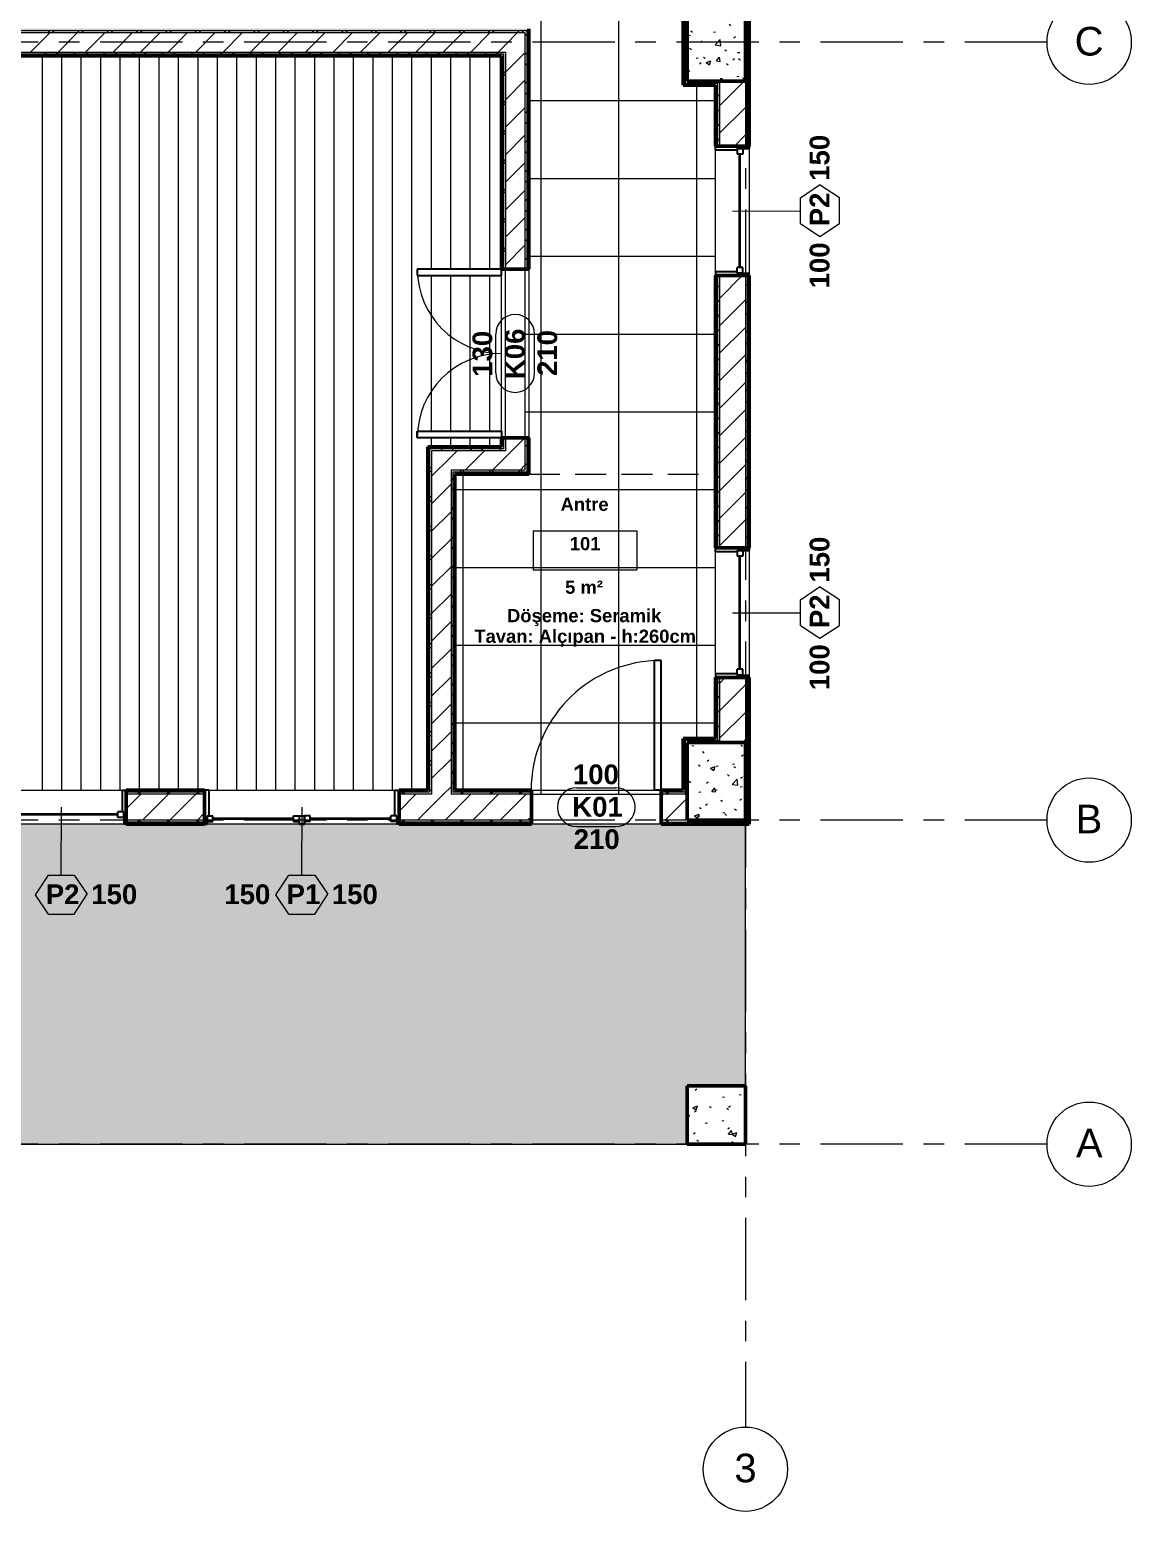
# Model space of a CAD drawing. Header units: centimetres. Extents: x -1798 to 30, y -905 to 1164.
# Drawn here: x -820 to 30, y -905 to 238 of the extents above; entities that cross this region are included whole.
import ezdxf

# ---------------------------------------------------------------- set-up
doc = ezdxf.new("R2010")
doc.units = ezdxf.units.CM
doc.linetypes.add('Grid Line', pattern=[2.2225, 1.27, -0.3175, 0.3175, -0.3175])
doc.linetypes.add('Hidden', pattern=[0.714375, 0.47625, -0.238125])
for name, color, linetype, lineweight in [('A-AREA-IDEN', 2, 'Continuous', 9), ('A-DETL-HDLN', 90, 'Hidden', 18), ('A-DOOR', 31, 'Continuous', 18), ('A-DOOR-IDEN', 31, 'Continuous', 18), ('A-FLOR', 192, 'Continuous', 18), ('A-FLOR-PATT', 8, 'Continuous', 18), ('A-GLAZ', 151, 'Continuous', 18), ('A-GLAZ-IDEN', 152, 'Continuous', 18), ('A-WALL', 113, 'Continuous', 18), ('A-WALL-PATT', 111, 'Continuous', 50), ('S-COLS', 52, 'Continuous', 18), ('S-GRID', 1, 'Continuous', 9), ('S-GRID-IDEN', 1, 'Continuous', 9)]:
    doc.layers.add(name, color=color, linetype=linetype, lineweight=lineweight)
doc.styles.add('Arial', font='arial.ttf', dxfattribs={"height": 22.129491})
doc.styles.add('Arial_B', font='arialbd.ttf', dxfattribs={"height": 10.147562})
doc.styles.add('Arial_B_1', font='arialbd.ttf', dxfattribs={"height": 15.221343})
pattern_1 = [(50, (0, 0), (36.4365, -3.1877), [3.81, -41.91]), (355, (0, 0), (-7.0485, 38.2117), [3.048, -33.528]), (100.451, (3.036, -0.266), (29.3886, 35.023), [3.238, -35.618]), (46.184, (0, 10.16), (54.216, -8.4084), [5.715, -62.865]), (96.636, (4.52, 9.46), (47.4805, 49.4854), [4.857, -53.427]), (351.184, (0, 10.16), (47.481, 49.4846), [4.572, -50.292]), (21, (5.08, 7.62), (30.3226, -20.4528), [3.81, -41.91]), (326, (5.08, 7.62), (12.3607, 36.8379), [3.048, -33.528]), (71.451, (7.607, 5.916), (42.6833, 16.3839), [3.238, -35.618]), (37.5, (0, 0), (0.61807, 16.91082), [1.676, -31.445, 1.676, -32.36, -33.655]), (37.5, (0, 0), (0.61807, 16.91082), [-67.158, 1.676, -31.979]), (7.5, (0, 0), (13.36414, 20.0358), [1.676, -17.729, 1.676, -30.683, -12.827]), (7.5, (0, 0), (13.36414, 20.0358), [-51.765, 1.676, -11.151]), (327.5, (-11.328, 0), (27.11816, -1.14606), [1.676, -11.024, 1.676, -37.948, -52.578]), (327.5, (-11.328, 0), (27.11816, -1.14606), [-52.324, 1.676, -50.902]), (317.5, (-16.408, 0), (29.6258, 5.0851), [1.676, -14.834, 1.676, -24.638, -37.338]), (317.5, (-16.408, 0), (29.6258, 5.0851), [-42.824, 1.676, -35.662])]

msp = doc.modelspace()

# ---------------------------------------------------------------- hatches: boundary and pattern name
at = {"layer": 'A-FLOR-PATT', "ltscale": 50}
h = msp.add_hatch(dxfattribs=at)
h.set_pattern_fill('FP_2', color=9, style=0, pattern_type=2)
h.set_pattern_definition([(0, (0, 0), (40.64, 10.16), [1.676, -28.804, 1.676, -28.804, -162.56]), (0, (0, 0), (40.64, 10.16), [-60.96, 1.676, -59.284, 1.676, -28.804, -71.12]), (0, (0, 0), (40.64, 10.16), [-152.4, 1.676, -18.644, 1.676, -49.124]), (120, (15.24, 5.08), (-29.11882, 30.11527), [1.676, -28.804, 1.676, -28.804, -162.56]), (120, (15.24, 5.08), (-29.11882, 30.11527), [-60.96, 1.676, -59.284, 1.676, -28.804, -71.12]), (120, (15.24, 5.08), (-29.11882, 30.11527), [-152.4, 1.676, -18.644, 1.676, -49.124]), (240, (20.32, 25.4), (-11.52118, -40.27527), [1.676, -28.804, 1.676, -28.804, -162.56]), (240, (20.32, 25.4), (-11.52118, -40.27527), [-60.96, 1.676, -59.284, 1.676, -28.804, -71.12]), (240, (20.32, 25.4), (-11.52118, -40.27527), [-152.4, 1.676, -18.644, 1.676, -49.124])])
h.paths.add_polyline_path([(-312.9, -622.2), (-312.9, -577.2), (-267.9, -577.2), (-267.9, -375.2), (-1517.9, -375.2), (-1517.9, -622.2), (-940.4, -622.2), (-940.4, -577.2), (-895.4, -577.2), (-895.4, -622.2)], flags=0)
h.paths.add_polyline_path([(-443.9, 477.8), (-397.9, 477.8), (-397.9, 579.5), (-353.6, 600.2), (-351.2, 609.9), (-344.6, 595.7), (-342.2, 605.5), (-300.9, 624.7), (-300.9, 844.8), (-514.9, 844.8), (-514.9, 477.8)], flags=0)
at = {"layer": 'A-WALL-PATT', "lineweight": 5, "ltscale": 50}
for points in [[(-315.9, 196.3), (-314.4, 196.3), (-314.4, 260.8), (-315.9, 260.8), (-315.9, 197.8)], [(-264.9, 197.8), (-264.9, 257.8), (-266.4, 257.8), (-266.4, 197.8)], [(-892.4, 217.3), (-455.9, 217.3), (-455.9, 218.8), (-892.4, 218.8)], [(-290.9, 194.8), (-289.4, 194.8), (-289.4, 196.3), (-315.9, 196.3), (-315.9, 194.8)], [(-512.9, -349.2), (-511.4, -349.2), (-511.4, -84.2), (-512.9, -84.2), (-512.9, -246.7)], [(-475.2, -85.7), (-455.9, -85.7), (-455.9, -84.2), (-511.4, -84.2), (-511.4, -85.7), (-491.9, -85.7)], [(-315.9, -349.2), (-314.4, -349.2), (-314.4, -309.2), (-315.9, -309.2), (-315.9, -311.5)], [(-312.9, -310.7), (-289.4, -310.7), (-289.4, -309.2), (-314.4, -309.2), (-314.4, -310.7)], [(-264.9, -375.2), (-264.9, -312.2), (-266.4, -312.2), (-266.4, -375.2)], [(-267.9, -375.2), (-266.4, -375.2), (-266.4, -373.7), (-312.9, -373.7), (-312.9, -375.2)]]:
    msp.add_hatch(color=256, dxfattribs=at).paths.add_polyline_path(points, flags=0)
at = {"layer": 'A-WALL-PATT', "lineweight": 18, "ltscale": 50}
for points in [[(-892.4, 236.8), (-436.4, 236.8), (-436.4, 238.3), (-892.4, 238.3)], [(-493.4, -349.2), (-491.9, -349.2), (-491.9, -103.7), (-493.4, -103.7), (-493.4, -246.7)], [(-455.9, -105.2), (-436.4, -105.2), (-436.4, -103.7), (-491.9, -103.7), (-491.9, -105.2), (-475.2, -105.2)]]:
    msp.add_hatch(color=256, dxfattribs=at).paths.add_polyline_path(points, flags=0)
h = msp.add_hatch(color=256, dxfattribs=at)
h.paths.add_polyline_path([(-436.4, -105.2), (-434.9, -105.2), (-434.9, -77.2), (-436.4, -77.2), (-436.4, -103.7)], flags=0)
h.paths.add_polyline_path([(-436.4, 52.8), (-434.9, 52.8), (-434.9, 238.3), (-436.4, 238.3), (-436.4, 142.1)], flags=0)
at = {"layer": 'A-WALL-PATT', "lineweight": 5, "ltscale": 50}
h = msp.add_hatch(color=256, dxfattribs=at)
h.paths.add_polyline_path([(-454.4, -85.7), (-454.4, -77.2), (-455.9, -77.2), (-455.9, -85.7)], flags=0)
h.paths.add_polyline_path([(-454.4, 52.8), (-454.4, 218.8), (-455.9, 218.8), (-455.9, 52.8)], flags=0)
h = msp.add_hatch(color=256, dxfattribs=at)
h.paths.add_polyline_path([(-290.9, -309.2), (-289.4, -309.2), (-289.4, -262.2), (-290.9, -262.2)], flags=0)
h.paths.add_polyline_path([(-289.4, -162.2), (-289.4, 47.8), (-290.9, 47.8), (-290.9, -162.2)], flags=0)
h.paths.add_polyline_path([(-289.4, 147.8), (-289.4, 194.8), (-290.9, 194.8), (-290.9, 147.8)], flags=0)
at = {"layer": 'A-WALL-PATT', "lineweight": 18, "ltscale": 50}
h = msp.add_hatch(color=256, dxfattribs=at)
h.paths.add_polyline_path([(-266.4, -312.2), (-264.9, -312.2), (-264.9, -262.2), (-266.4, -262.2), (-266.4, -311.5)], flags=0)
h.paths.add_polyline_path([(-264.9, -162.2), (-264.9, 47.8), (-266.4, 47.8), (-266.4, -162.2)], flags=0)
h.paths.add_polyline_path([(-266.4, 147.8), (-264.9, 147.8), (-264.9, 197.8), (-266.4, 197.8), (-266.4, 194.8)], flags=0)
at = {"layer": 'A-WALL-PATT', "lineweight": 5, "ltscale": 50}
h = msp.add_hatch(color=256, dxfattribs=at)
h.paths.add_polyline_path([(-318.6, -350.7), (-314.4, -350.7), (-314.4, -349.2), (-332.9, -349.2), (-332.9, -350.7)], flags=0)
h.paths.add_polyline_path([(-443.9, -350.7), (-432.9, -350.7), (-432.9, -349.2), (-493.4, -349.2), (-493.4, -350.7)], flags=0)
h.paths.add_polyline_path([(-511.4, -350.7), (-511.4, -349.2), (-534.9, -349.2), (-534.9, -350.7)], flags=0)
h.paths.add_polyline_path([(-684.9, -350.7), (-684.9, -349.2), (-745.4, -349.2), (-745.4, -350.7), (-694.6, -350.7)], flags=0)
h.paths.add_polyline_path([(-845.4, -350.7), (-845.4, -349.2), (-884.9, -349.2), (-884.9, -350.7)], flags=0)
at = {"layer": 'A-WALL-PATT', "lineweight": 18, "ltscale": 50}
h = msp.add_hatch(color=256, dxfattribs=at)
h.paths.add_polyline_path([(-312.9, -375.2), (-312.9, -373.7), (-332.9, -373.7), (-332.9, -375.2), (-318.6, -375.2)], flags=0)
h.paths.add_polyline_path([(-432.9, -375.2), (-432.9, -373.7), (-534.9, -373.7), (-534.9, -375.2), (-443.9, -375.2)], flags=0)
h.paths.add_polyline_path([(-694.6, -375.2), (-684.9, -375.2), (-684.9, -373.7), (-745.4, -373.7), (-745.4, -375.2)], flags=0)
h.paths.add_polyline_path([(-845.4, -375.2), (-845.4, -373.7), (-887.9, -373.7), (-887.9, -375.2), (-884.9, -375.2)], flags=0)
at = {"layer": 'S-COLS', "ltscale": 50}
h = msp.add_hatch(dxfattribs=at)
h.set_pattern_fill('FP_1', color=256, style=0, pattern_type=2)
h.set_pattern_definition(pattern_1)
h.paths.add_polyline_path([(-312.9, 197.8), (-267.9, 197.8), (-267.9, 257.8), (-312.9, 257.8), (-312.9, 206.8)], flags=0)
h = msp.add_hatch(dxfattribs=at)
h.set_pattern_fill('FP_1', color=256, style=0, pattern_type=2)
h.set_pattern_definition(pattern_1)
h.paths.add_polyline_path([(-267.9, -372.2), (-267.9, -312.2), (-312.9, -312.2), (-312.9, -372.2)], flags=0)
h = msp.add_hatch(dxfattribs=at)
h.set_pattern_fill('FP_1', color=256, style=0, pattern_type=2)
h.set_pattern_definition(pattern_1)
h.paths.add_polyline_path([(-267.9, -622.2), (-267.9, -577.2), (-312.9, -577.2), (-312.9, -622.2)], flags=0)

# ---------------------------------------------------------------- linework, layer by layer
at = {"layer": 'A-AREA-IDEN', "ltscale": 50}
for p, q in [((-431.6, -149.1), (-431.6, -179.1)), ((-431.6, -149.1), (-351.6, -149.1)), ((-351.6, -149.1), (-351.6, -179.1)), ((-431.6, -179.1), (-351.6, -179.1))]:
    msp.add_line(p, q, dxfattribs=at)
at = {"layer": 'A-DETL-HDLN', "ltscale": 50}
msp.add_line((-434.9, -105.2), (-290.9, -105.2), dxfattribs=at)
at = {"layer": 'A-DOOR', "lineweight": 25, "ltscale": 50}
for p, q in [((-520.9, 52.8), (-520.9, 47.8)), ((-455.9, 52.8), (-520.9, 52.8)), ((-520.9, 47.8), (-455.9, 47.8)), ((-455.9, 47.8), (-455.9, 52.8)), ((-520.9, -72.2), (-455.9, -72.2)), ((-520.9, -77.2), (-520.9, -72.2)), ((-455.9, -77.2), (-520.9, -77.2)), ((-455.9, -72.2), (-455.9, -77.2)), ((-338, -349.2), (-338, -249.1)), ((-332.9, -249.1), (-338, -249.1)), ((-332.9, -349.2), (-332.9, -249.1)), ((-332.9, -349.2), (-338, -349.2))]:
    msp.add_line(p, q, dxfattribs=at)
at = {"layer": 'A-DOOR', "ltscale": 50}
for centre, radius, start, end in [((-455.9, 52.8), 65, 180, 270), ((-455.9, -77.2), 65, 90, 180), ((-332.9, -349.2), 100.2, 92.9184, 180)]:
    msp.add_arc(centre, radius, start, end, dxfattribs=at)
at = {"layer": 'A-DOOR-IDEN', "ltscale": 50}
for p, q in [((-460.4, -27.2), (-460.4, 2.8)), ((-430.4, -27.2), (-430.4, 2.8)), ((-397.9, -347.2), (-367.9, -347.2)), ((-397.9, -377.2), (-367.9, -377.2))]:
    msp.add_line(p, q, dxfattribs=at)
for centre, start, end in [((-445.4, 2.8), 0, 180), ((-445.4, -27.2), 180, 360), ((-397.9, -362.2), 90, 270), ((-367.9, -362.2), 270, 90)]:
    msp.add_arc(centre, 15, start, end, dxfattribs=at)
at = {"layer": 'A-FLOR', "ltscale": 50}
for p, q in [((-452.9, -77.2), (-452.9, 52.8)), ((-437.9, 52.8), (-437.9, -77.2)), ((-432.9, -352.2), (-332.9, -352.2))]:
    msp.add_line(p, q, dxfattribs=at)
at = {"layer": 'A-FLOR', "color": 9, "ltscale": 50}
for p, q in [((-267.9, -577.2), (-267.9, -375.2)), ((-895.4, -622.2), (-312.9, -622.2))]:
    msp.add_line(p, q, dxfattribs=at)
at = {"layer": 'A-FLOR-PATT', "linetype": 'Continuous', "ltscale": 50}
for p, q in [((-425.4, -352.2), (-425.4, 477.8)), ((-365.4, -352.2), (-365.4, 477.8)), ((-810, -349.2), (-810, 217.3)), ((-795, -349.2), (-795, 217.3)), ((-780, -349.2), (-780, 217.3)), ((-765, -349.2), (-765, 217.3)), ((-750, -349.2), (-750, 217.3)), ((-735, -349.2), (-735, 217.3)), ((-720, -349.2), (-720, 217.3)), ((-705, -349.2), (-705, 217.3)), ((-690, -349.2), (-690, 217.3)), ((-675, -349.2), (-675, 217.3)), ((-660, -349.2), (-660, 217.3)), ((-645, -349.2), (-645, 217.3)), ((-630, -349.2), (-630, 217.3)), ((-615, -349.2), (-615, 217.3)), ((-600, -349.2), (-600, 217.3)), ((-585, -349.2), (-585, 217.3)), ((-570, -349.2), (-570, 217.3)), ((-555, -349.2), (-555, 217.3)), ((-540, -349.2), (-540, 217.3)), ((-525, -349.2), (-525, 217.3)), ((-510, 52.8), (-510, 217.3)), ((-495, 52.8), (-495, 217.3)), ((-480, 52.8), (-480, 217.3)), ((-465, 52.8), (-465, 217.3)), ((-305.4, -309.2), (-305.4, 194.8)), ((-434.9, 182.8), (-290.9, 182.8)), ((-434.9, 122.8), (-290.9, 122.8)), ((-434.9, 62.8), (-290.9, 62.8)), ((-510, -72.2), (-510, 47.8)), ((-495, -72.2), (-495, 47.8)), ((-480, -72.2), (-480, 47.8)), ((-465, -72.2), (-465, 47.8)), ((-437.9, 2.8), (-290.9, 2.8)), ((-437.9, -57.2), (-290.9, -57.2)), ((-510, -84.2), (-510, -77.2)), ((-495, -84.2), (-495, -77.2)), ((-480, -84.2), (-480, -77.2)), ((-465, -84.2), (-465, -77.2)), ((-485.4, -349.2), (-485.4, -105.2)), ((-491.9, -117.2), (-290.9, -117.2)), ((-491.9, -177.2), (-290.9, -177.2)), ((-491.9, -237.2), (-290.9, -237.2)), ((-491.9, -297.2), (-290.9, -297.2))]:
    msp.add_line(p, q, dxfattribs=at)
at = {"layer": 'A-GLAZ', "lineweight": 25, "ltscale": 50}
for p, q in [((-290.9, 144.7), (-290.9, 147.8)), ((-274.3, 144.7), (-290.9, 144.7)), ((-274.3, 145.9), (-274.3, 141.5)), ((-269.9, 145.9), (-274.3, 145.9)), ((-274.3, 145.9), (-264.9, 145.9)), ((-274.3, 144.7), (-274.3, 145.9)), ((-269.9, 141.5), (-274.3, 141.5)), ((-269.9, 145.9), (-269.9, 141.5)), ((-264.9, 147.8), (-264.9, 145.9)), ((-290.9, 51), (-290.9, 47.8)), ((-290.9, 51), (-274.3, 51)), ((-269.9, 54.2), (-274.3, 54.2)), ((-274.3, 49.7), (-274.3, 54.2)), ((-274.3, 49.7), (-274.3, 51)), ((-269.9, 49.7), (-274.3, 49.7)), ((-274.3, 49.7), (-264.9, 49.7)), ((-269.9, 49.7), (-269.9, 54.2)), ((-264.9, 47.8), (-264.9, 49.7)), ((-290.9, -165.3), (-290.9, -162.2)), ((-274.3, -165.3), (-290.9, -165.3)), ((-274.3, -164.1), (-274.3, -168.5)), ((-269.9, -164.1), (-274.3, -164.1)), ((-274.3, -164.1), (-264.9, -164.1)), ((-274.3, -165.3), (-274.3, -164.1)), ((-269.9, -168.5), (-274.3, -168.5)), ((-269.9, -164.1), (-269.9, -168.5)), ((-264.9, -162.2), (-264.9, -164.1)), ((-290.9, -259), (-290.9, -262.2)), ((-290.9, -259), (-274.3, -259)), ((-269.9, -255.8), (-274.3, -255.8)), ((-274.3, -260.3), (-274.3, -255.8)), ((-274.3, -260.3), (-274.3, -259)), ((-269.9, -260.3), (-274.3, -260.3)), ((-274.3, -260.3), (-264.9, -260.3)), ((-269.9, -260.3), (-269.9, -255.8)), ((-264.9, -262.2), (-264.9, -260.3)), ((-748.6, -349.2), (-745.4, -349.2)), ((-748.6, -349.2), (-748.6, -365.7)), ((-681.7, -349.2), (-684.9, -349.2)), ((-681.7, -349.2), (-681.7, -368.8)), ((-538.1, -349.2), (-534.9, -349.2)), ((-538.1, -368.8), (-538.1, -349.2)), ((-751.8, -370.2), (-751.8, -365.7)), ((-747.3, -365.7), (-751.8, -365.7)), ((-747.3, -365.7), (-748.6, -365.7)), ((-747.3, -370.2), (-747.3, -365.7)), ((-747.3, -365.7), (-747.3, -375.2)), ((-747.3, -370.2), (-751.8, -370.2)), ((-745.4, -375.2), (-747.3, -375.2)), ((-684.9, -375.2), (-683, -375.2)), ((-683, -368.8), (-678.6, -368.8)), ((-683, -373.3), (-683, -368.8)), ((-683, -368.8), (-681.7, -368.8)), ((-683, -368.8), (-683, -375.2)), ((-683, -373.3), (-678.6, -373.3)), ((-678.6, -373.3), (-678.6, -368.8)), ((-616.3, -368.8), (-611.8, -368.8)), ((-616.3, -373.3), (-616.3, -368.8)), ((-616.3, -373.3), (-611.8, -373.3)), ((-611.8, -373.3), (-611.8, -368.8)), ((-611.8, -368.8), (-608, -368.8)), ((-611.8, -375.2), (-611.8, -368.8)), ((-611.8, -375.2), (-611.8, -368.8)), ((-611.8, -368.8), (-608, -368.8)), ((-611.8, -375.2), (-608, -375.2)), ((-608, -375.2), (-611.8, -375.2)), ((-608, -373.3), (-608, -368.8)), ((-603.6, -368.8), (-608, -368.8)), ((-608, -375.2), (-608, -368.8)), ((-608, -368.8), (-608, -375.2)), ((-603.6, -373.3), (-608, -373.3)), ((-603.6, -373.3), (-603.6, -368.8)), ((-541.3, -373.3), (-541.3, -368.8)), ((-536.8, -368.8), (-541.3, -368.8)), ((-536.8, -373.3), (-541.3, -373.3)), ((-536.8, -373.3), (-536.8, -368.8)), ((-536.8, -368.8), (-536.8, -375.2)), ((-534.9, -375.2), (-536.8, -375.2))]:
    msp.add_line(p, q, dxfattribs=at)
at = {"layer": 'A-GLAZ', "lineweight": 35, "ltscale": 50}
for p, q in [((-272.1, 54.2), (-272.1, 141.5)), ((-272.1, -255.8), (-272.1, -168.5)), ((-751.8, -367.9), (-839.1, -367.9)), ((-678.6, -371), (-616.3, -371)), ((-603.6, -371), (-541.3, -371))]:
    msp.add_line(p, q, dxfattribs=at)
at = {"layer": 'A-GLAZ-IDEN', "ltscale": 50}
for p, q in [((-225.4, 107.8), (-210.7, 117.8)), ((-195.4, 107.8), (-210.7, 117.8)), ((-225.4, 87.8), (-225.4, 107.8)), ((-195.4, 87.8), (-195.4, 107.8)), ((-277.9, 97.8), (-225.4, 97.6)), ((-210.4, 77.8), (-225.4, 87.8)), ((-195.4, 87.8), (-210.4, 77.8)), ((-225.4, -202.2), (-210.7, -192.2)), ((-195.4, -202.2), (-210.7, -192.2)), ((-225.4, -222.2), (-225.4, -202.2)), ((-195.4, -222.2), (-195.4, -202.2)), ((-277.9, -212.2), (-225.4, -212.4)), ((-210.4, -232.2), (-225.4, -222.2)), ((-195.4, -222.2), (-210.4, -232.2)), ((-795.4, -362.2), (-795.7, -414.7)), ((-609.9, -362.2), (-610.2, -414.7)), ((-815.4, -429.7), (-805.4, -414.7)), ((-805.4, -414.7), (-785.4, -414.7)), ((-785.4, -414.7), (-775.4, -429.4)), ((-629.9, -429.7), (-619.9, -414.7)), ((-619.9, -414.7), (-599.9, -414.7)), ((-599.9, -414.7), (-589.9, -429.4)), ((-805.4, -444.7), (-815.4, -429.7)), ((-785.4, -444.7), (-775.4, -429.4)), ((-619.9, -444.7), (-629.9, -429.7)), ((-599.9, -444.7), (-589.9, -429.4)), ((-805.4, -444.7), (-785.4, -444.7)), ((-619.9, -444.7), (-599.9, -444.7))]:
    msp.add_line(p, q, dxfattribs=at)
at = {"layer": 'A-WALL', "ltscale": 50}
for p, q in [((-266.4, 147.8), (-266.4, 270.3)), ((-314.4, 259.3), (-314.4, 196.3)), ((-895.4, 235.3), (-437.9, 235.3)), ((-893.9, 236.8), (-436.4, 236.8)), ((-437.9, 235.3), (-437.9, 52.8)), ((-436.4, 236.8), (-436.4, 52.8)), ((-895.4, 220.3), (-452.9, 220.3)), ((-893.9, 218.8), (-454.4, 218.8)), ((-454.4, 218.8), (-454.4, 52.8)), ((-452.9, 220.3), (-452.9, 52.8)), ((-314.4, 196.3), (-289.4, 196.3)), ((-289.4, 196.3), (-289.4, 147.8)), ((-287.9, 197.8), (-287.9, 147.8)), ((-267.9, 197.8), (-267.9, 147.8)), ((-290.9, 47.8), (-290.9, 147.8)), ((-264.9, 147.8), (-264.9, 47.8)), ((-455.9, -72.2), (-455.9, 47.8)), ((-434.9, 52.8), (-434.9, -77.2)), ((-289.4, 47.8), (-289.4, -162.2)), ((-287.9, 47.8), (-287.9, -162.2)), ((-267.9, 47.8), (-267.9, -162.2)), ((-266.4, 47.8), (-266.4, -162.2)), ((-454.4, -77.2), (-454.4, -85.7)), ((-452.9, -77.2), (-452.9, -87.2)), ((-437.9, -77.2), (-437.9, -102.2)), ((-436.4, -77.2), (-436.4, -103.7)), ((-511.4, -85.7), (-511.4, -350.7)), ((-454.4, -85.7), (-511.4, -85.7)), ((-509.9, -87.2), (-509.9, -352.2)), ((-452.9, -87.2), (-509.9, -87.2)), ((-494.9, -102.2), (-494.9, -352.2)), ((-437.9, -102.2), (-494.9, -102.2)), ((-493.4, -103.7), (-493.4, -350.7)), ((-436.4, -103.7), (-493.4, -103.7)), ((-290.9, -262.2), (-290.9, -162.2)), ((-264.9, -162.2), (-264.9, -262.2)), ((-289.4, -262.2), (-289.4, -310.7)), ((-287.9, -262.2), (-287.9, -312.2)), ((-267.9, -262.2), (-267.9, -312.2)), ((-266.4, -373.7), (-266.4, -262.2)), ((-314.4, -310.7), (-314.4, -352.2)), ((-289.4, -310.7), (-314.4, -310.7)), ((-845.4, -349.2), (-745.4, -349.2)), ((-684.9, -350.7), (-745.4, -350.7)), ((-684.9, -352.2), (-745.4, -352.2)), ((-684.9, -349.2), (-534.9, -349.2)), ((-511.4, -350.7), (-534.9, -350.7)), ((-509.9, -352.2), (-534.9, -352.2)), ((-432.9, -352.2), (-494.9, -352.2)), ((-432.9, -350.7), (-493.4, -350.7)), ((-432.9, -349.2), (-332.9, -349.2)), ((-314.4, -350.7), (-332.9, -350.7)), ((-312.9, -352.2), (-332.9, -352.2)), ((-745.4, -375.2), (-845.4, -375.2)), ((-684.9, -372.2), (-745.4, -372.2)), ((-684.9, -373.7), (-745.4, -373.7)), ((-611.8, -375.2), (-684.9, -375.2)), ((-534.9, -375.2), (-608, -375.2)), ((-432.9, -372.2), (-534.9, -372.2)), ((-432.9, -373.7), (-534.9, -373.7)), ((-332.9, -375.2), (-432.9, -375.2)), ((-312.9, -372.2), (-332.9, -372.2)), ((-332.9, -373.7), (-266.4, -373.7))]:
    msp.add_line(p, q, dxfattribs=at)
at = {"layer": 'A-WALL', "lineweight": 50, "ltscale": 50}
for p, q in [((-264.9, 147.8), (-264.9, 270.3)), ((-315.9, 260.8), (-315.9, 194.8)), ((-312.9, 197.8), (-312.9, 257.8)), ((-267.9, 257.8), (-267.9, 197.8)), ((-434.9, 52.8), (-434.9, 238.3)), ((-892.4, 217.3), (-455.9, 217.3)), ((-455.9, 217.3), (-455.9, 52.8)), ((-315.9, 194.8), (-290.9, 194.8)), ((-267.9, 197.8), (-312.9, 197.8)), ((-290.9, 194.8), (-290.9, 147.8)), ((-290.9, 147.8), (-264.9, 147.8)), ((-455.9, 52.8), (-434.9, 52.8)), ((-264.9, 47.8), (-290.9, 47.8)), ((-290.9, 47.8), (-290.9, -162.2)), ((-264.9, -162.2), (-264.9, 47.8)), ((-434.9, -77.2), (-455.9, -77.2)), ((-455.9, -77.2), (-455.9, -84.2)), ((-434.9, -105.2), (-434.9, -77.2)), ((-512.9, -84.2), (-512.9, -349.2)), ((-455.9, -84.2), (-512.9, -84.2)), ((-491.9, -349.2), (-491.9, -105.2)), ((-491.9, -105.2), (-434.9, -105.2)), ((-290.9, -162.2), (-264.9, -162.2)), ((-264.9, -262.2), (-290.9, -262.2)), ((-290.9, -262.2), (-290.9, -309.2)), ((-264.9, -375.2), (-264.9, -262.2)), ((-315.9, -309.2), (-315.9, -349.2)), ((-290.9, -309.2), (-315.9, -309.2)), ((-312.9, -372.2), (-312.9, -312.2)), ((-312.9, -312.2), (-267.9, -312.2)), ((-267.9, -312.2), (-267.9, -372.2)), ((-684.9, -349.2), (-745.4, -349.2)), ((-745.4, -349.2), (-745.4, -375.2)), ((-684.9, -375.2), (-684.9, -349.2)), ((-512.9, -349.2), (-534.9, -349.2)), ((-534.9, -349.2), (-534.9, -375.2)), ((-432.9, -349.2), (-491.9, -349.2)), ((-432.9, -375.2), (-432.9, -349.2)), ((-315.9, -349.2), (-332.9, -349.2)), ((-332.9, -349.2), (-332.9, -375.2)), ((-745.4, -375.2), (-684.9, -375.2)), ((-534.9, -375.2), (-432.9, -375.2)), ((-332.9, -375.2), (-264.9, -375.2)), ((-267.9, -372.2), (-312.9, -372.2))]:
    msp.add_line(p, q, dxfattribs=at)
at = {"layer": 'A-WALL-PATT', "linetype": 'Continuous', "lineweight": 18, "ltscale": 50}
for p, q in [((-819.1, 220.3), (-804.1, 235.3)), ((-805.5, 235.3), (-804, 236.8)), ((-801, 235.3), (-802.5, 236.8)), ((-797.9, 220.3), (-782.9, 235.3)), ((-782.9, 235.3), (-781.4, 236.8)), ((-778.4, 235.3), (-779.9, 236.8)), ((-776.7, 220.3), (-761.7, 235.3)), ((-760.3, 235.3), (-758.8, 236.8)), ((-755.8, 235.3), (-757.3, 236.8)), ((-755.5, 220.3), (-740.5, 235.3)), ((-737.6, 235.3), (-736.1, 236.8)), ((-733.1, 235.3), (-734.6, 236.8)), ((-734.3, 220.3), (-719.3, 235.3)), ((-715, 235.3), (-713.5, 236.8)), ((-713.1, 220.3), (-698.1, 235.3)), ((-710.5, 235.3), (-712, 236.8)), ((-692.4, 235.3), (-690.9, 236.8)), ((-691.8, 220.3), (-676.8, 235.3)), ((-687.9, 235.3), (-689.4, 236.8)), ((-670.6, 220.3), (-655.6, 235.3)), ((-669.8, 235.3), (-668.3, 236.8)), ((-665.2, 235.3), (-666.7, 236.8)), ((-649.4, 220.3), (-634.4, 235.3)), ((-647.1, 235.3), (-645.6, 236.8)), ((-642.6, 235.3), (-644.1, 236.8)), ((-628.2, 220.3), (-613.2, 235.3)), ((-624.5, 235.3), (-623, 236.8)), ((-620, 235.3), (-621.5, 236.8)), ((-607, 220.3), (-592, 235.3)), ((-601.9, 235.3), (-600.4, 236.8)), ((-597.4, 235.3), (-598.9, 236.8)), ((-585.8, 220.3), (-570.8, 235.3)), ((-579.3, 235.3), (-577.8, 236.8)), ((-574.7, 235.3), (-576.2, 236.8)), ((-564.6, 220.3), (-549.6, 235.3)), ((-556.6, 235.3), (-555.1, 236.8)), ((-552.1, 235.3), (-553.6, 236.8)), ((-543.3, 220.3), (-528.3, 235.3)), ((-534, 235.3), (-532.5, 236.8)), ((-529.5, 235.3), (-531, 236.8)), ((-522.1, 220.3), (-507.1, 235.3)), ((-511.4, 235.3), (-509.9, 236.8)), ((-506.9, 235.3), (-508.4, 236.8)), ((-500.9, 220.3), (-485.9, 235.3)), ((-488.7, 235.3), (-487.2, 236.8)), ((-484.2, 235.3), (-485.7, 236.8)), ((-479.7, 220.3), (-464.7, 235.3)), ((-466.1, 235.3), (-464.6, 236.8)), ((-461.6, 235.3), (-463.1, 236.8)), ((-452.9, 225.9), (-443.5, 235.3)), ((-443.5, 235.3), (-442, 236.8)), ((-439, 235.3), (-440.5, 236.8)), ((-436.4, 232.8), (-437.9, 234.3)), ((-314.4, 228.7), (-312.9, 230.2)), ((-267.9, 229.9), (-266.4, 231.4)), ((-807.1, 218.8), (-808.6, 220.3)), ((-799.4, 218.8), (-797.9, 220.3)), ((-784.5, 218.8), (-786, 220.3)), ((-776.8, 218.8), (-775.3, 220.3)), ((-761.9, 218.8), (-763.4, 220.3)), ((-754.1, 218.8), (-752.6, 220.3)), ((-739.3, 218.8), (-740.8, 220.3)), ((-731.5, 218.8), (-730, 220.3)), ((-716.6, 218.8), (-718.1, 220.3)), ((-708.9, 218.8), (-707.4, 220.3)), ((-694, 218.8), (-695.5, 220.3)), ((-686.3, 218.8), (-684.8, 220.3)), ((-671.4, 218.8), (-672.9, 220.3)), ((-663.6, 218.8), (-662.1, 220.3)), ((-648.7, 218.8), (-650.2, 220.3)), ((-641, 218.8), (-639.5, 220.3)), ((-626.1, 218.8), (-627.6, 220.3)), ((-618.4, 218.8), (-616.9, 220.3)), ((-603.5, 218.8), (-605, 220.3)), ((-595.8, 218.8), (-594.3, 220.3)), ((-580.9, 218.8), (-582.4, 220.3)), ((-573.1, 218.8), (-571.6, 220.3)), ((-558.2, 218.8), (-559.7, 220.3)), ((-550.5, 218.8), (-549, 220.3)), ((-535.6, 218.8), (-537.1, 220.3)), ((-527.9, 218.8), (-526.4, 220.3)), ((-513, 218.8), (-514.5, 220.3)), ((-505.2, 218.8), (-503.7, 220.3)), ((-490.4, 218.8), (-491.9, 220.3)), ((-482.6, 218.8), (-481.1, 220.3)), ((-467.7, 218.8), (-469.2, 220.3)), ((-460, 218.8), (-458.5, 220.3)), ((-458.5, 220.3), (-452.9, 225.9)), ((-452.9, 204.7), (-437.9, 219.7)), ((-437.9, 218.3), (-436.4, 219.8)), ((-312.9, 222.4), (-314.4, 223.9)), ((-266.4, 221.2), (-267.9, 222.7)), ((-436.4, 210.1), (-437.9, 211.6)), ((-314.4, 206), (-312.9, 207.5)), ((-267.9, 207.3), (-266.4, 208.8)), ((-452.9, 204), (-454.4, 205.5)), ((-454.4, 201.8), (-452.9, 203.3)), ((-452.9, 183.5), (-437.9, 198.5)), ((-437.9, 195.7), (-436.4, 197.2)), ((-312.9, 199.8), (-314.4, 201.3)), ((-309.5, 196.3), (-311, 197.8)), ((-301.5, 196.3), (-300, 197.8)), ((-287.9, 197.4), (-288.3, 197.8)), ((-287.9, 178.8), (-268.9, 197.8)), ((-266.4, 198.5), (-267.9, 200)), ((-436.4, 187.5), (-437.9, 189)), ((-289.4, 185.8), (-287.9, 187.3)), ((-267.9, 184.6), (-266.4, 186.1)), ((-452.9, 181.4), (-454.4, 182.9)), ((-454.4, 179.2), (-452.9, 180.7)), ((-452.9, 162.3), (-437.9, 177.3)), ((-437.9, 173), (-436.4, 174.5)), ((-287.9, 174.8), (-289.4, 176.3)), ((-287.9, 157.6), (-267.9, 177.6)), ((-266.4, 175.9), (-267.9, 177.4)), ((-452.9, 158.7), (-454.4, 160.2)), ((-436.4, 164.9), (-437.9, 166.4)), ((-289.4, 163.1), (-287.9, 164.6)), ((-267.9, 162), (-266.4, 163.5)), ((-454.4, 156.5), (-452.9, 158)), ((-452.9, 141.1), (-437.9, 156.1)), ((-437.9, 150.4), (-436.4, 151.9)), ((-287.9, 152.1), (-289.4, 153.6)), ((-276.4, 147.8), (-267.9, 156.4)), ((-266.4, 153.3), (-267.9, 154.8)), ((-452.9, 136.1), (-454.4, 137.6)), ((-436.4, 142.2), (-437.9, 143.7)), ((-454.4, 133.9), (-452.9, 135.4)), ((-452.9, 119.9), (-437.9, 134.9)), ((-437.9, 127.8), (-436.4, 129.3)), ((-452.9, 113.5), (-454.4, 115)), ((-436.4, 119.6), (-437.9, 121.1)), ((-454.4, 111.3), (-452.9, 112.8)), ((-452.9, 98.6), (-437.9, 113.6)), ((-437.9, 105.2), (-436.4, 106.7)), ((-452.9, 90.9), (-454.4, 92.4)), ((-452.9, 77.4), (-437.9, 92.4)), ((-436.4, 97), (-437.9, 98.5)), ((-454.4, 88.7), (-452.9, 90.2)), ((-437.9, 82.5), (-436.4, 84)), ((-452.9, 68.2), (-454.4, 69.7)), ((-452.9, 56.2), (-437.9, 71.2)), ((-436.4, 74.4), (-437.9, 75.9)), ((-454.4, 66), (-452.9, 67.5)), ((-437.9, 59.9), (-436.4, 61.4)), ((-437.5, 52.8), (-437.9, 53.2)), ((-287.9, 30.3), (-270.4, 47.8)), ((-287.9, 39), (-289.4, 40.5)), ((-266.4, 40.1), (-267.9, 41.6)), ((-289.4, 27.4), (-287.9, 28.9)), ((-287.9, 9.1), (-267.9, 29.1)), ((-267.9, 26.3), (-266.4, 27.8)), ((-287.9, 16.4), (-289.4, 17.9)), ((-266.4, 17.5), (-267.9, 19)), ((-289.4, 4.8), (-287.9, 6.3)), ((-287.9, -12.1), (-267.9, 7.9)), ((-267.9, 3.6), (-266.4, 5.1)), ((-287.9, -6.3), (-289.4, -4.8)), ((-266.4, -5.1), (-267.9, -3.6)), ((-289.4, -17.9), (-287.9, -16.4)), ((-287.9, -33.3), (-267.9, -13.3)), ((-267.9, -19), (-266.4, -17.5)), ((-287.9, -28.9), (-289.4, -27.4)), ((-266.4, -27.8), (-267.9, -26.3)), ((-289.4, -40.5), (-287.9, -39)), ((-287.9, -54.6), (-267.9, -34.6)), ((-267.9, -41.6), (-266.4, -40.1)), ((-287.9, -51.5), (-289.4, -50)), ((-287.9, -75.8), (-267.9, -55.8)), ((-266.4, -50.4), (-267.9, -48.9)), ((-289.4, -63.1), (-287.9, -61.6)), ((-267.9, -64.3), (-266.4, -62.8)), ((-452.9, -92.3), (-437.9, -77.3)), ((-287.9, -74.1), (-289.4, -72.6)), ((-287.9, -97), (-267.9, -77)), ((-266.4, -73), (-267.9, -71.5)), ((-501.1, -87.2), (-502.6, -85.7)), ((-494.9, -91.9), (-490.2, -87.2)), ((-494.5, -87.2), (-493, -85.7)), ((-484, -102.2), (-469, -87.2)), ((-478.5, -87.2), (-480, -85.7)), ((-471.8, -87.2), (-470.3, -85.7)), ((-455.9, -87.2), (-457.4, -85.7)), ((-436.4, -84), (-437.9, -82.5)), ((-289.4, -85.8), (-287.9, -84.3)), ((-267.9, -86.9), (-266.4, -85.4)), ((-509.9, -101), (-511.4, -99.5)), ((-511.4, -104.1), (-509.9, -102.6)), ((-509.9, -106.9), (-494.9, -91.9)), ((-488.3, -103.7), (-486.8, -102.2)), ((-484.6, -103.7), (-486.1, -102.2)), ((-465.7, -103.7), (-464.2, -102.2)), ((-462, -103.7), (-463.5, -102.2)), ((-462.8, -102.2), (-452.9, -92.3)), ((-443.1, -103.7), (-441.6, -102.2)), ((-441.6, -102.2), (-437.9, -98.5)), ((-439.4, -103.7), (-440.9, -102.2)), ((-437.9, -98.5), (-436.4, -97)), ((-287.9, -96.8), (-289.4, -95.3)), ((-287.9, -118.2), (-267.9, -98.2)), ((-266.4, -95.6), (-267.9, -94.1)), ((-509.9, -128.1), (-494.9, -113.1)), ((-494.9, -110.2), (-493.4, -108.7)), ((-289.4, -108.4), (-287.9, -106.9)), ((-267.9, -109.5), (-266.4, -108)), ((-509.9, -123.7), (-511.4, -122.2)), ((-511.4, -126.7), (-509.9, -125.2)), ((-493.4, -117.5), (-494.9, -116)), ((-287.9, -119.4), (-289.4, -117.9)), ((-287.9, -139.4), (-267.9, -119.4)), ((-266.4, -118.3), (-267.9, -116.8)), ((-509.9, -149.3), (-494.9, -134.3)), ((-494.9, -132.9), (-493.4, -131.4)), ((-289.4, -131), (-287.9, -129.5)), ((-267.9, -132.1), (-266.4, -130.6)), ((-509.9, -146.3), (-511.4, -144.8)), ((-511.4, -149.4), (-509.9, -147.9)), ((-493.4, -140.2), (-494.9, -138.7)), ((-287.9, -142), (-289.4, -140.5)), ((-287.9, -160.6), (-267.9, -140.6)), ((-266.4, -140.9), (-267.9, -139.4)), ((-509.9, -170.5), (-494.9, -155.5)), ((-494.9, -155.5), (-493.4, -154)), ((-289.4, -153.6), (-287.9, -152.1)), ((-267.9, -154.8), (-266.4, -153.3)), ((-509.9, -168.9), (-511.4, -167.4)), ((-511.4, -172), (-509.9, -170.5)), ((-493.4, -162.8), (-494.9, -161.3)), ((-268.2, -162.2), (-267.9, -161.8)), ((-267.7, -162.2), (-267.9, -162)), ((-509.9, -191.7), (-494.9, -176.7)), ((-494.9, -178.1), (-493.4, -176.6)), ((-509.9, -191.5), (-511.4, -190)), ((-511.4, -194.6), (-509.9, -193.1)), ((-493.4, -185.4), (-494.9, -183.9)), ((-509.9, -212.9), (-494.9, -197.9)), ((-494.9, -200.7), (-493.4, -199.2)), ((-509.9, -214.2), (-511.4, -212.7)), ((-511.4, -217.2), (-509.9, -215.7)), ((-493.4, -208), (-494.9, -206.5)), ((-509.9, -234.1), (-494.9, -219.1)), ((-494.9, -223.4), (-493.4, -221.9)), ((-509.9, -236.8), (-511.4, -235.3)), ((-511.4, -239.9), (-509.9, -238.4)), ((-493.4, -230.7), (-494.9, -229.2)), ((-509.9, -255.3), (-494.9, -240.3)), ((-494.9, -246), (-493.4, -244.5)), ((-509.9, -259.4), (-511.4, -257.9)), ((-511.4, -262.5), (-509.9, -261)), ((-509.9, -276.6), (-494.9, -261.6)), ((-493.4, -253.3), (-494.9, -251.8)), ((-287.9, -266.7), (-283.4, -262.2)), ((-494.9, -268.6), (-493.4, -267.1)), ((-289.4, -266.8), (-287.9, -265.3)), ((-287.9, -287.9), (-267.9, -267.9)), ((-267.9, -267.9), (-266.4, -266.4)), ((-509.9, -282.1), (-511.4, -280.6)), ((-511.4, -285.1), (-509.9, -283.6)), ((-509.9, -297.8), (-494.9, -282.8)), ((-493.4, -275.9), (-494.9, -274.4)), ((-287.9, -277.8), (-289.4, -276.3)), ((-266.4, -276.7), (-267.9, -275.2)), ((-494.9, -291.3), (-493.4, -289.8)), ((-493.4, -298.6), (-494.9, -297.1)), ((-289.4, -289.4), (-287.9, -287.9)), ((-287.9, -309.1), (-267.9, -289.1)), ((-267.9, -290.5), (-266.4, -289)), ((-509.9, -304.7), (-511.4, -303.2)), ((-511.4, -307.8), (-509.9, -306.3)), ((-509.9, -319), (-494.9, -304)), ((-287.9, -300.4), (-289.4, -298.9)), ((-266.4, -299.3), (-267.9, -297.8)), ((-494.9, -313.9), (-493.4, -312.4)), ((-493.4, -321.2), (-494.9, -319.7)), ((-314.4, -314.4), (-312.9, -312.9)), ((-312.9, -320.7), (-314.4, -319.2)), ((-312.2, -312.2), (-310.7, -310.7)), ((-298.8, -312.2), (-300.3, -310.7)), ((-289.5, -312.2), (-288, -310.7)), ((-288, -310.7), (-287.9, -310.5)), ((-269.7, -312.2), (-267.9, -310.3)), ((-267.9, -313.2), (-266.9, -312.2)), ((-266.9, -312.2), (-266.4, -311.7)), ((-509.9, -327.3), (-511.4, -325.8)), ((-511.4, -330.4), (-509.9, -328.9)), ((-509.9, -340.2), (-494.9, -325.2)), ((-266.4, -321.9), (-267.9, -320.4)), ((-494.9, -336.5), (-493.4, -335)), ((-493.4, -343.8), (-494.9, -342.3)), ((-314.4, -337), (-312.9, -335.5)), ((-312.9, -343.3), (-314.4, -341.8)), ((-267.9, -335.8), (-266.4, -334.3)), ((-745.4, -363.6), (-734, -352.2)), ((-736.8, -352.2), (-735.3, -350.7)), ((-733.9, -352.2), (-735.4, -350.7)), ((-732.8, -372.2), (-712.8, -352.2)), ((-714.2, -352.2), (-712.7, -350.7)), ((-711.3, -352.2), (-712.8, -350.7)), ((-711.6, -372.2), (-691.6, -352.2)), ((-691.6, -352.2), (-690.1, -350.7)), ((-688.7, -352.2), (-690.2, -350.7)), ((-534.9, -365.2), (-521.9, -352.2)), ((-533.2, -352.2), (-531.7, -350.7)), ((-530.3, -352.2), (-531.8, -350.7)), ((-520.7, -372.2), (-500.7, -352.2)), ((-509.9, -349.9), (-511.4, -348.4)), ((-510.6, -352.2), (-509.9, -351.5)), ((-500.7, -352.2), (-494.9, -346.4)), ((-499.5, -372.2), (-479.5, -352.2)), ((-487.9, -352.2), (-486.4, -350.7)), ((-485, -352.2), (-486.5, -350.7)), ((-478.2, -372.2), (-458.2, -352.2)), ((-465.3, -352.2), (-463.8, -350.7)), ((-462.4, -352.2), (-463.9, -350.7)), ((-457, -372.2), (-437, -352.2)), ((-442.7, -352.2), (-441.2, -350.7)), ((-439.8, -352.2), (-441.3, -350.7)), ((-332.9, -354.1), (-331, -352.2)), ((-329.5, -352.2), (-328, -350.7)), ((-326.7, -352.2), (-328.2, -350.7)), ((-266.4, -344.5), (-267.9, -343)), ((-329.7, -372.2), (-312.9, -355.3)), ((-267.9, -358.4), (-266.4, -356.9)), ((-266.4, -367.2), (-267.9, -365.7)), ((-735.1, -373.7), (-736.6, -372.2)), ((-735.7, -373.7), (-734.2, -372.2)), ((-712.4, -373.7), (-713.9, -372.2)), ((-713.1, -373.7), (-711.6, -372.2)), ((-689.8, -373.7), (-691.3, -372.2)), ((-690.5, -373.7), (-689, -372.2)), ((-690.4, -372.2), (-684.9, -366.7)), ((-531.4, -373.7), (-532.9, -372.2)), ((-532.1, -373.7), (-530.6, -372.2)), ((-508.8, -373.7), (-510.3, -372.2)), ((-509.4, -373.7), (-507.9, -372.2)), ((-486.2, -373.7), (-487.7, -372.2)), ((-486.8, -373.7), (-485.3, -372.2)), ((-463.5, -373.7), (-465, -372.2)), ((-464.2, -373.7), (-462.7, -372.2)), ((-440.9, -373.7), (-442.4, -372.2)), ((-441.6, -373.7), (-440.1, -372.2)), ((-435.8, -372.2), (-432.9, -369.3)), ((-327.8, -373.7), (-329.3, -372.2)), ((-328.4, -373.7), (-326.9, -372.2)), ((-305.2, -373.7), (-306.7, -372.2)), ((-305.8, -373.7), (-304.3, -372.2)), ((-282.5, -373.7), (-284, -372.2)), ((-283.2, -373.7), (-281.7, -372.2))]:
    msp.add_line(p, q, dxfattribs=at)
at = {"layer": 'S-COLS', "color": 254, "lineweight": 50, "ltscale": 50}
for p, q in [((-312.9, 257.8), (-312.9, 197.8)), ((-267.9, 197.8), (-267.9, 257.8)), ((-312.9, 197.8), (-267.9, 197.8)), ((-312.9, -312.2), (-312.9, -372.2)), ((-267.9, -312.2), (-312.9, -312.2)), ((-267.9, -372.2), (-267.9, -312.2)), ((-312.9, -372.2), (-267.9, -372.2)), ((-312.9, -577.2), (-312.9, -622.2)), ((-267.9, -577.2), (-312.9, -577.2)), ((-267.9, -622.2), (-267.9, -577.2)), ((-312.9, -622.2), (-267.9, -622.2))]:
    msp.add_line(p, q, dxfattribs=at)
at = {"layer": 'S-GRID', "linetype": 'Grid Line', "ltscale": 50}
for p, q in [((-267.9, 1099), (-267.9, -840.4)), ((-35.3, 227.8), (-1733.2, 227.8)), ((-35.3, -372.2), (-1733.2, -372.2)), ((-35.3, -622.2), (-1733.2, -622.2))]:
    msp.add_line(p, q, dxfattribs=at)
at = {"layer": 'S-GRID-IDEN', "ltscale": 50}
for centre in [(-2.8, 227.8), (-2.8, -372.2), (-2.8, -622.2), (-267.9, -872.9)]:
    msp.add_circle(centre, 32.5, dxfattribs=at)

# ---------------------------------------------------------------- texts
at = {"layer": 'A-AREA-IDEN', "ltscale": 50, "style": 'Arial_B'}
for s, height, p in [('Antre', 10.15, (-410.4, -133.6)), ('101', 10.15, (-403.3, -164)), ('5 m²', 10.15, (-406.9, -197.6)), ('Döşeme: Seramik', 10.148, (-451.7, -219.5)), ('Tavan: Alçıpan - h:260cm', 10.148, (-476.9, -235.4))]:
    msp.add_text(s, height=height, dxfattribs=at).set_placement(p)
at = {"layer": 'A-DOOR-IDEN', "ltscale": 50, "style": 'Arial_B_1'}
for s, p in [('130', (-463.1, -30.2)), ('K06', (-438.1, -32)), ('210', (-413.1, -29.6))]:
    msp.add_text(s, height=15.22, rotation=90, dxfattribs=at).set_placement(p)
for s, p in [('100', (-400.9, -344.5)), ('K01', (-401.4, -369.5)), ('210', (-400.3, -394.5))]:
    msp.add_text(s, height=15.22, dxfattribs=at).set_placement(p)
at = {"layer": 'A-GLAZ-IDEN', "ltscale": 50, "style": 'Arial_B_1'}
for s, p in [('150', (-203.1, 121)), ('P2', (-203.1, 85.9)), ('100', (-203.1, 38)), ('150', (-203.1, -189)), ('P2', (-203.1, -224.1)), ('100', (-203.1, -272))]:
    msp.add_text(s, height=15.22, rotation=90, dxfattribs=at).set_placement(p)
for s, p in [('P2', (-807.4, -437)), ('150', (-772.3, -437)), ('150', (-669.7, -437)), ('P1', (-621.7, -437)), ('150', (-586.8, -437))]:
    msp.add_text(s, height=15.22, dxfattribs=at).set_placement(p)
at = {"layer": 'S-GRID-IDEN', "ltscale": 50, "style": 'Arial'}
for s, p in [('C', (-14, 217.6)), ('B', (-13.3, -382.4)), ('A', (-13, -632.4)), ('3', (-276.4, -883))]:
    msp.add_text(s, height=22.1, dxfattribs=at).set_placement(p)

doc.saveas('drawing.dxf')
